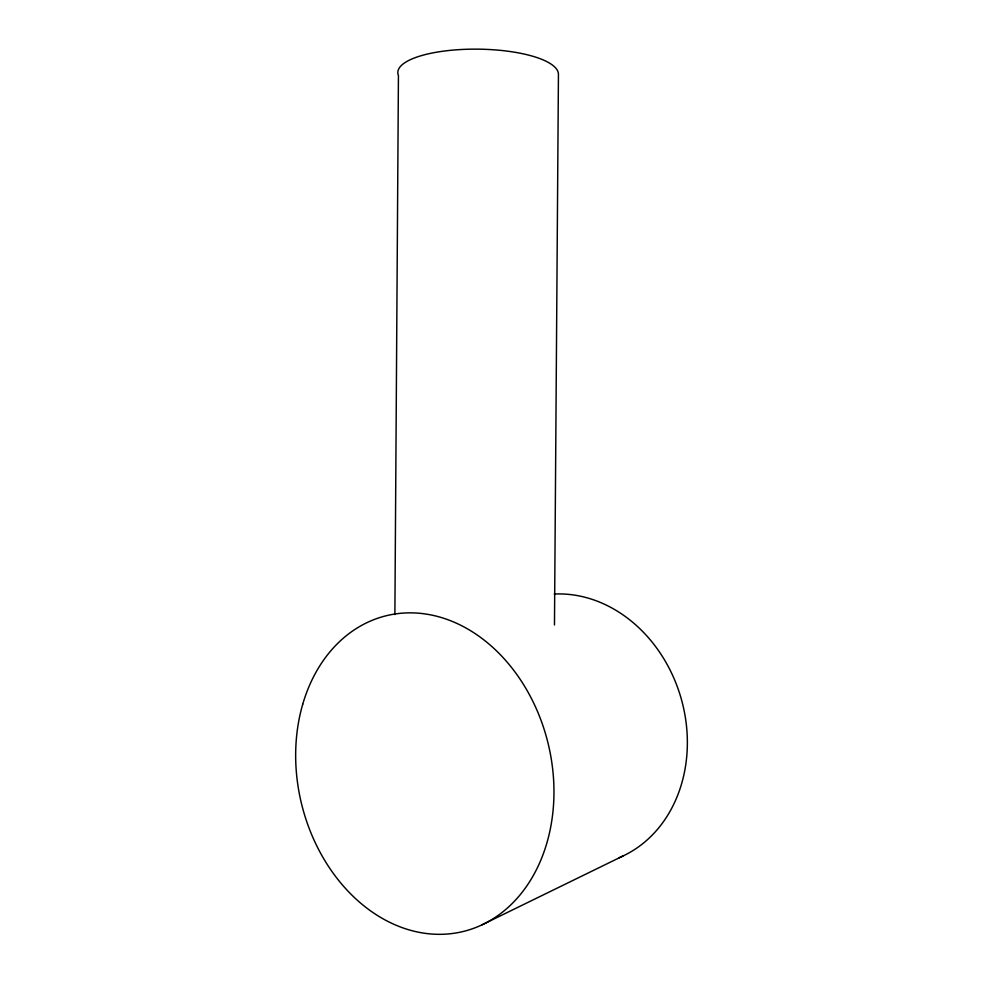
<?xml version="1.0" encoding="UTF-8"?>
<svg xmlns="http://www.w3.org/2000/svg" width="983" height="983" viewBox="0 0 983 983"><rect width="100%" height="100%" fill="white"/><g stroke="black" fill="none" stroke-linecap="round" stroke-linejoin="round"><path stroke-width="1.47" d="M394.883 614.547L398.434 75.568A80.323 24.305 0.7 0 1 472.884 49.15A80.323 24.305 0.7 0 1 558.442 74.229L554.473 624.955M481.965 924.843L623.001 855.984M554.24 594.039A137.313 115.195 73.5 0 1 682.73 704.455A137.313 115.195 73.5 0 1 618.786 857.852M302.727 704.258A162.502 126.93 76.4 0 0 449.305 933.85A162.502 126.93 76.4 0 0 522.342 682.657A162.502 126.93 76.4 0 0 302.727 704.258"/></g></svg>
